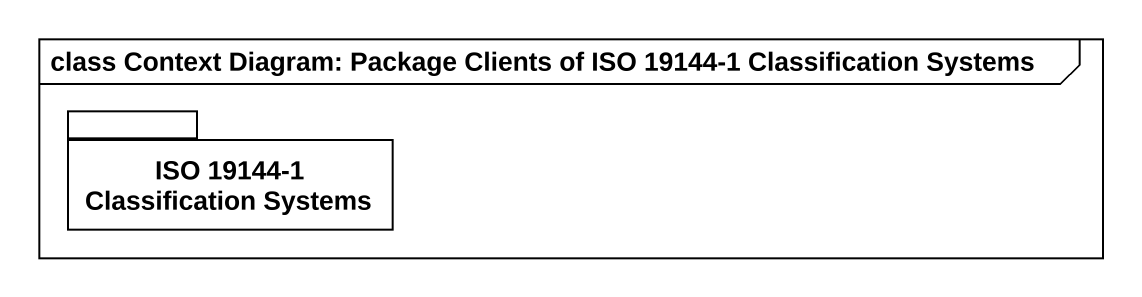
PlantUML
@startuml
mainframe class Context Diagram: Package Clients of ISO 19144-1 Classification Systems
package "ISO 19144-1 Classification Systems" as ISO_19144_1_Classification {
}
@enduml
